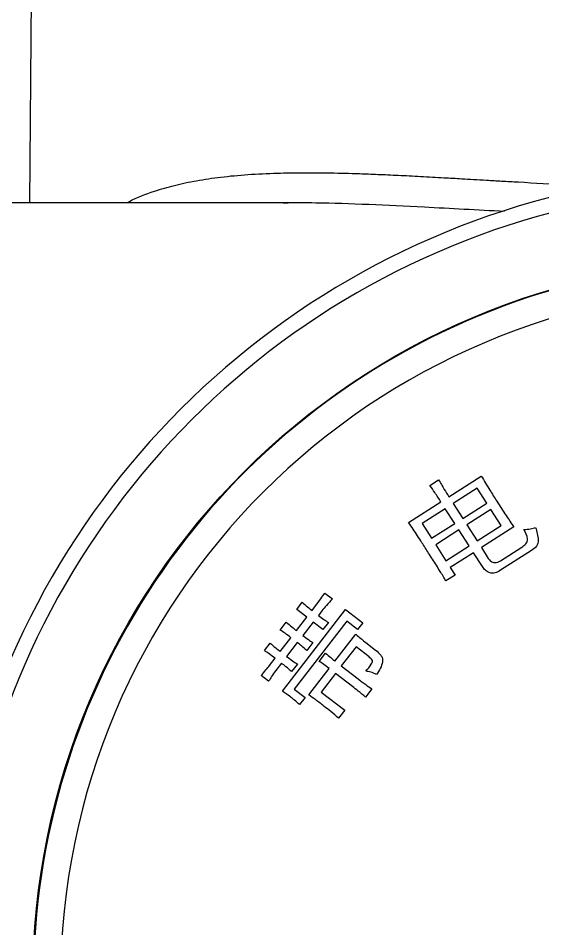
# Model space of a CAD drawing. Header units: millimetres. Extents: x 2454 to 4226, y 715 to 1968.
# Drawn here: x 3588.5 to 3635, y 1761 to 1841.9 of the extents above; entities that cross this region are included whole.
import ezdxf

# ---------------------------------------------------------------- set-up
doc = ezdxf.new("R2010")
doc.units = ezdxf.units.MM

msp = doc.modelspace()

# ---------------------------------------------------------------- linework, layer by layer
at = {"color": 7, "linetype": 'Continuous', "lineweight": 25}
for p, q in [((3589.772, 1859.103), (3589.479, 1825.467)), ((3612.527, 1825.467), (3585.188, 1825.467)), ((3612.002, 1825.457), (3612.442, 1825.467)), ((3626.705, 1799.368), (3629.58, 1801.205)), ((3625.01, 1800.381), (3625.79, 1800.879)), ((3629.221, 1800.125), (3627.092, 1798.764)), ((3630.06, 1798.812), (3629.221, 1800.125)), ((3623.123, 1797.077), (3625.996, 1798.914)), ((3627.092, 1798.764), (3627.931, 1797.451)), ((3627.931, 1797.451), (3630.06, 1798.812)), ((3626.383, 1798.31), (3624.326, 1796.994)), ((3627.222, 1796.997), (3626.383, 1798.31)), ((3630.423, 1798.245), (3628.295, 1796.883)), ((3631.331, 1796.826), (3630.423, 1798.245)), ((3624.326, 1796.994), (3625.165, 1795.681)), ((3625.165, 1795.681), (3627.222, 1796.997)), ((3628.295, 1796.883), (3629.202, 1795.464)), ((3627.585, 1796.43), (3625.528, 1795.113)), ((3628.493, 1795.01), (3627.585, 1796.43)), ((3629.202, 1795.464), (3631.331, 1796.826)), ((3632.463, 1796.698), (3629.589, 1794.861)), ((3625.528, 1795.113), (3626.436, 1793.694)), ((3626.436, 1793.694), (3628.493, 1795.01)), ((3629.589, 1794.861), (3630.2, 1793.903)), ((3634.046, 1794.613), (3631.278, 1792.843)), ((3631.284, 1793.697), (3633.163, 1794.898)), ((3628.879, 1794.407), (3626.822, 1793.091)), ((3629.673, 1793.166), (3628.879, 1794.407)), ((3626.822, 1793.091), (3627.253, 1792.417)), ((3627.253, 1792.417), (3626.437, 1791.896)), ((3615.699, 1790.827), (3616.362, 1790.316)), ((3613.198, 1789.374), (3613.685, 1790.002)), ((3614.555, 1789.277), (3614.862, 1789.675)), ((3611.921, 1782.104), (3617.529, 1789.36)), ((3614.093, 1788.682), (3613.198, 1789.374)), ((3615.425, 1789.24), (3615.118, 1788.842)), ((3617.529, 1789.36), (3619.052, 1788.181)), ((3611.731, 1787.543), (3612.269, 1788.239)), ((3617.632, 1788.329), (3612.97, 1782.297)), ((3613.172, 1787.489), (3614.093, 1788.682)), ((3614.656, 1788.246), (3613.735, 1787.053)), ((3615.519, 1787.581), (3614.656, 1788.246)), ((3616.005, 1788.209), (3615.519, 1787.581)), ((3618.592, 1787.585), (3617.632, 1788.329)), ((3619.052, 1788.181), (3618.592, 1787.585)), ((3616.591, 1784.791), (3618.436, 1787.177)), ((3610.322, 1785.72), (3610.834, 1786.383)), ((3611.737, 1785.633), (3612.685, 1786.859)), ((3613.248, 1786.423), (3612.3, 1785.198)), ((3614.622, 1786.42), (3614.084, 1785.725)), ((3619.338, 1786.427), (3620.2, 1785.761)), ((3618.461, 1786.046), (3617.154, 1784.356)), ((3619.621, 1785.149), (3618.461, 1786.046)), ((3610.789, 1784.406), (3611.275, 1785.036)), ((3615.193, 1784.761), (3615.757, 1785.491)), ((3611.838, 1784.6), (3611.327, 1783.938)), ((3613.253, 1784.513), (3612.741, 1783.85)), ((3614.262, 1781.776), (3616.078, 1784.128)), ((3617.154, 1784.356), (3618.647, 1783.202)), ((3610.701, 1782.991), (3610.039, 1783.503)), ((3616.641, 1783.693), (3615.363, 1782.037)), ((3618.134, 1782.539), (3616.641, 1783.693)), ((3612.97, 1782.297), (3613.931, 1781.553)), ((3619.866, 1782.314), (3619.302, 1781.584)), ((3613.931, 1781.553), (3613.444, 1780.925)), ((3615.363, 1782.037), (3617.451, 1780.423)), ((3617.451, 1780.423), (3616.913, 1779.727))]:
    msp.add_line(p, q, dxfattribs=at)
msp.add_circle((3653.846, 1756.28), 64.082, dxfattribs=at)
for radius, start, end in [(72, 100.3061, 169.6939), (70.65, 100.3061, 169.6939), (64.023, 270, 180.00002), (61.611, 90, 360)]:
    msp.add_arc((3653.846, 1756.28), radius, start, end, dxfattribs=at)
for points, knots in [([(3598.132, 1825.467), (3598.204, 1825.509), (3598.931, 1825.936), (3600.341, 1826.442), (3602.339, 1827.038), (3604.305, 1827.449), (3606.476, 1827.769), (3608.868, 1827.992), (3611.299, 1828.11), (3613.761, 1828.147), (3616.194, 1828.128), (3618.168, 1828.075), (3619.582, 1828.024), (3620.421, 1827.991), (3621.301, 1827.953), (3622.223, 1827.91), (3623.188, 1827.862), (3624.196, 1827.81), (3625.222, 1827.754), (3626.441, 1827.685), (3627.654, 1827.614), (3628.921, 1827.541), (3630.096, 1827.473), (3631.426, 1827.396), (3633.823, 1827.258), (3636.7, 1827.096), (3639.126, 1826.983), (3640.042, 1826.941)], [0, 0, 0, 0, 0.008751, 0.088214, 0.145622, 0.205219, 0.267074, 0.331253, 0.397814, 0.452488, 0.510769, 0.568586, 0.586265, 0.604662, 0.623776, 0.643608, 0.664158, 0.685426, 0.707412, 0.728504, 0.76123, 0.781956, 0.805592, 0.832136, 0.861589, 0.947724, 1, 1, 1, 1]), ([(3631.633, 1824.688), (3629.234, 1824.819), (3625.095, 1825.047), (3619.566, 1825.311), (3615.45, 1825.461), (3613.1, 1825.451), (3612.222, 1825.447)], [0, 0, 0, 0, 0.345931, 0.59699, 0.849332, 1, 1, 1, 1]), ([(3629.58, 1801.205), (3629.829, 1800.786), (3630.276, 1800.038), (3630.745, 1799.305), (3630.952, 1798.982)], [0, 0, 0, 0, 0.559978, 1, 1, 1, 1]), ([(3625.996, 1798.914), (3625.818, 1799.192), (3625.5, 1799.688), (3625.16, 1800.169), (3625.01, 1800.381)], [0, 0, 0, 0, 0.560016, 1, 1, 1, 1]), ([(3625.79, 1800.879), (3625.955, 1800.593), (3626.248, 1800.082), (3626.566, 1799.586), (3626.705, 1799.368)], [0, 0, 0, 0, 0.559963, 1, 1, 1, 1]), ([(3630.952, 1798.982), (3631.228, 1798.552), (3631.72, 1797.783), (3632.236, 1797.029), (3632.463, 1796.698)], [0, 0, 0, 0, 0.560011, 1, 1, 1, 1]), ([(3624.906, 1794.366), (3624.708, 1794.676), (3624.381, 1795.186), (3623.921, 1795.893), (3623.53, 1796.49), (3623.259, 1796.881), (3623.123, 1797.077)], [0, 0, 0, 0, 0.340004, 0.560006, 0.780008, 1, 1, 1, 1]), ([(3633.163, 1794.898), (3633.289, 1794.986), (3633.478, 1795.118), (3633.675, 1795.368), (3633.693, 1795.847), (3633.507, 1796.193), (3633.358, 1796.47)], [0, 0, 0, 0, 0.250378, 0.375384, 0.499124, 1, 1, 1, 1]), ([(3633.358, 1796.47), (3633.558, 1796.475), (3633.914, 1796.483), (3634.252, 1796.592), (3634.401, 1796.64)], [0, 0, 0, 0, 0.55983, 1, 1, 1, 1]), ([(3634.401, 1796.64), (3634.505, 1796.273), (3634.635, 1795.814), (3634.615, 1795.238), (3634.435, 1794.892), (3634.202, 1794.724), (3634.046, 1794.613)], [0, 0, 0, 0, 0.500786, 0.625786, 0.750524, 1, 1, 1, 1]), ([(3626.437, 1791.896), (3626.271, 1792.18), (3625.996, 1792.648), (3625.593, 1793.287), (3625.25, 1793.827), (3625.021, 1794.187), (3624.906, 1794.366)], [0, 0, 0, 0, 0.339955, 0.559969, 0.779985, 1, 1, 1, 1]), ([(3630.2, 1793.903), (3630.27, 1793.807), (3630.41, 1793.614), (3630.74, 1793.496), (3631.044, 1793.557), (3631.204, 1793.651), (3631.284, 1793.697)], [0, 0, 0, 0, 0.280433, 0.558464, 0.778886, 1, 1, 1, 1]), ([(3631.278, 1792.843), (3631.127, 1792.75), (3630.827, 1792.566), (3630.306, 1792.58), (3629.923, 1792.837), (3629.757, 1793.056), (3629.673, 1793.166)], [0, 0, 0, 0, 0.280758, 0.558556, 0.778818, 1, 1, 1, 1]), ([(3614.862, 1789.675), (3615.021, 1789.888), (3615.304, 1790.269), (3615.579, 1790.657), (3615.699, 1790.827)], [0, 0, 0, 0, 0.559993, 1, 1, 1, 1]), ([(3613.685, 1790.002), (3613.843, 1789.863), (3614.127, 1789.613), (3614.424, 1789.38), (3614.555, 1789.277)], [0, 0, 0, 0, 0.559975, 1, 1, 1, 1]), ([(3616.362, 1790.316), (3616.182, 1790.119), (3615.861, 1789.769), (3615.558, 1789.401), (3615.425, 1789.24)], [0, 0, 0, 0, 0.560036, 1, 1, 1, 1]), ([(3615.118, 1788.842), (3615.28, 1788.719), (3615.57, 1788.5), (3615.872, 1788.298), (3616.005, 1788.209)], [0, 0, 0, 0, 0.56, 1, 1, 1, 1]), ([(3612.269, 1788.239), (3612.434, 1788.095), (3612.729, 1787.837), (3613.036, 1787.595), (3613.172, 1787.489)], [0, 0, 0, 0, 0.560005, 1, 1, 1, 1]), ([(3612.685, 1786.859), (3612.51, 1786.991), (3612.198, 1787.227), (3611.873, 1787.446), (3611.731, 1787.543)], [0, 0, 0, 0, 0.559985, 1, 1, 1, 1]), ([(3618.436, 1787.177), (3618.601, 1787.032), (3618.895, 1786.774), (3619.202, 1786.533), (3619.338, 1786.427)], [0, 0, 0, 0, 0.559981, 1, 1, 1, 1]), ([(3610.834, 1786.383), (3610.999, 1786.239), (3611.294, 1785.981), (3611.602, 1785.739), (3611.737, 1785.633)], [0, 0, 0, 0, 0.5600053, 1, 1, 1, 1]), ([(3614.084, 1785.725), (3613.932, 1785.86), (3613.66, 1786.1), (3613.374, 1786.325), (3613.248, 1786.423)], [0, 0, 0, 0, 0.559993, 1, 1, 1, 1]), ([(3613.735, 1787.053), (3613.897, 1786.931), (3614.188, 1786.714), (3614.489, 1786.51), (3614.622, 1786.42)], [0, 0, 0, 0, 0.5599826, 1, 1, 1, 1]), ([(3611.275, 1785.036), (3611.101, 1785.168), (3610.79, 1785.406), (3610.465, 1785.624), (3610.322, 1785.72)], [0, 0, 0, 0, 0.560019, 1, 1, 1, 1]), ([(3620.2, 1785.761), (3620.362, 1785.625), (3620.604, 1785.422), (3620.828, 1785.05), (3620.811, 1784.398), (3620.51, 1783.949), (3620.269, 1783.59)], [0, 0, 0, 0, 0.250443, 0.375539, 0.499787, 1, 1, 1, 1]), ([(3612.3, 1785.198), (3612.475, 1785.066), (3612.787, 1784.829), (3613.11, 1784.61), (3613.253, 1784.513)], [0, 0, 0, 0, 0.559983, 1, 1, 1, 1]), ([(3616.078, 1784.128), (3615.916, 1784.25), (3615.626, 1784.469), (3615.325, 1784.672), (3615.193, 1784.761)], [0, 0, 0, 0, 0.55998, 1, 1, 1, 1]), ([(3615.757, 1785.491), (3615.909, 1785.356), (3616.18, 1785.114), (3616.466, 1784.89), (3616.591, 1784.791)], [0, 0, 0, 0, 0.559976, 1, 1, 1, 1]), ([(3619.335, 1783.889), (3619.502, 1784.091), (3619.712, 1784.342), (3619.897, 1784.646), (3619.935, 1784.777), (3619.848, 1784.962), (3619.722, 1785.066), (3619.621, 1785.149)], [0, 0, 0, 0, 0.500942, 0.626088, 0.68839, 0.750852, 1, 1, 1, 1]), ([(3610.039, 1783.503), (3610.181, 1783.669), (3610.436, 1783.966), (3610.681, 1784.271), (3610.789, 1784.406)], [0, 0, 0, 0, 0.560009, 1, 1, 1, 1]), ([(3611.327, 1783.938), (3611.206, 1783.763), (3610.991, 1783.452), (3610.79, 1783.132), (3610.701, 1782.991)], [0, 0, 0, 0, 0.5599466, 1, 1, 1, 1]), ([(3612.741, 1783.85), (3612.576, 1783.995), (3612.282, 1784.253), (3611.974, 1784.494), (3611.838, 1784.6)], [0, 0, 0, 0, 0.559979, 1, 1, 1, 1]), ([(3618.647, 1783.202), (3618.872, 1783.032), (3619.274, 1782.73), (3619.685, 1782.441), (3619.866, 1782.314)], [0, 0, 0, 0, 0.559994, 1, 1, 1, 1]), ([(3620.269, 1783.59), (3620.103, 1783.674), (3619.807, 1783.824), (3619.479, 1783.869), (3619.335, 1783.889)], [0, 0, 0, 0, 0.56002, 1, 1, 1, 1]), ([(3619.302, 1781.584), (3619.087, 1781.767), (3618.703, 1782.092), (3618.308, 1782.402), (3618.134, 1782.539)], [0, 0, 0, 0, 0.560001, 1, 1, 1, 1]), ([(3612.641, 1781.598), (3612.511, 1781.698), (3612.277, 1781.876), (3612.03, 1782.034), (3611.921, 1782.104)], [0, 0, 0, 0, 0.559966, 1, 1, 1, 1]), ([(3613.444, 1780.925), (3613.298, 1781.055), (3613.037, 1781.287), (3612.762, 1781.503), (3612.641, 1781.598)], [0, 0, 0, 0, 0.56, 1, 1, 1, 1]), ([(3615.645, 1780.759), (3615.391, 1780.955), (3614.937, 1781.304), (3614.468, 1781.632), (3614.262, 1781.776)], [0, 0, 0, 0, 0.560011, 1, 1, 1, 1]), ([(3616.913, 1779.727), (3616.68, 1779.925), (3616.265, 1780.279), (3615.835, 1780.613), (3615.645, 1780.759)], [0, 0, 0, 0, 0.559974, 1, 1, 1, 1])]:
    msp.add_open_spline(points, degree=3, knots=knots, dxfattribs=at)

doc.saveas('drawing.dxf')
